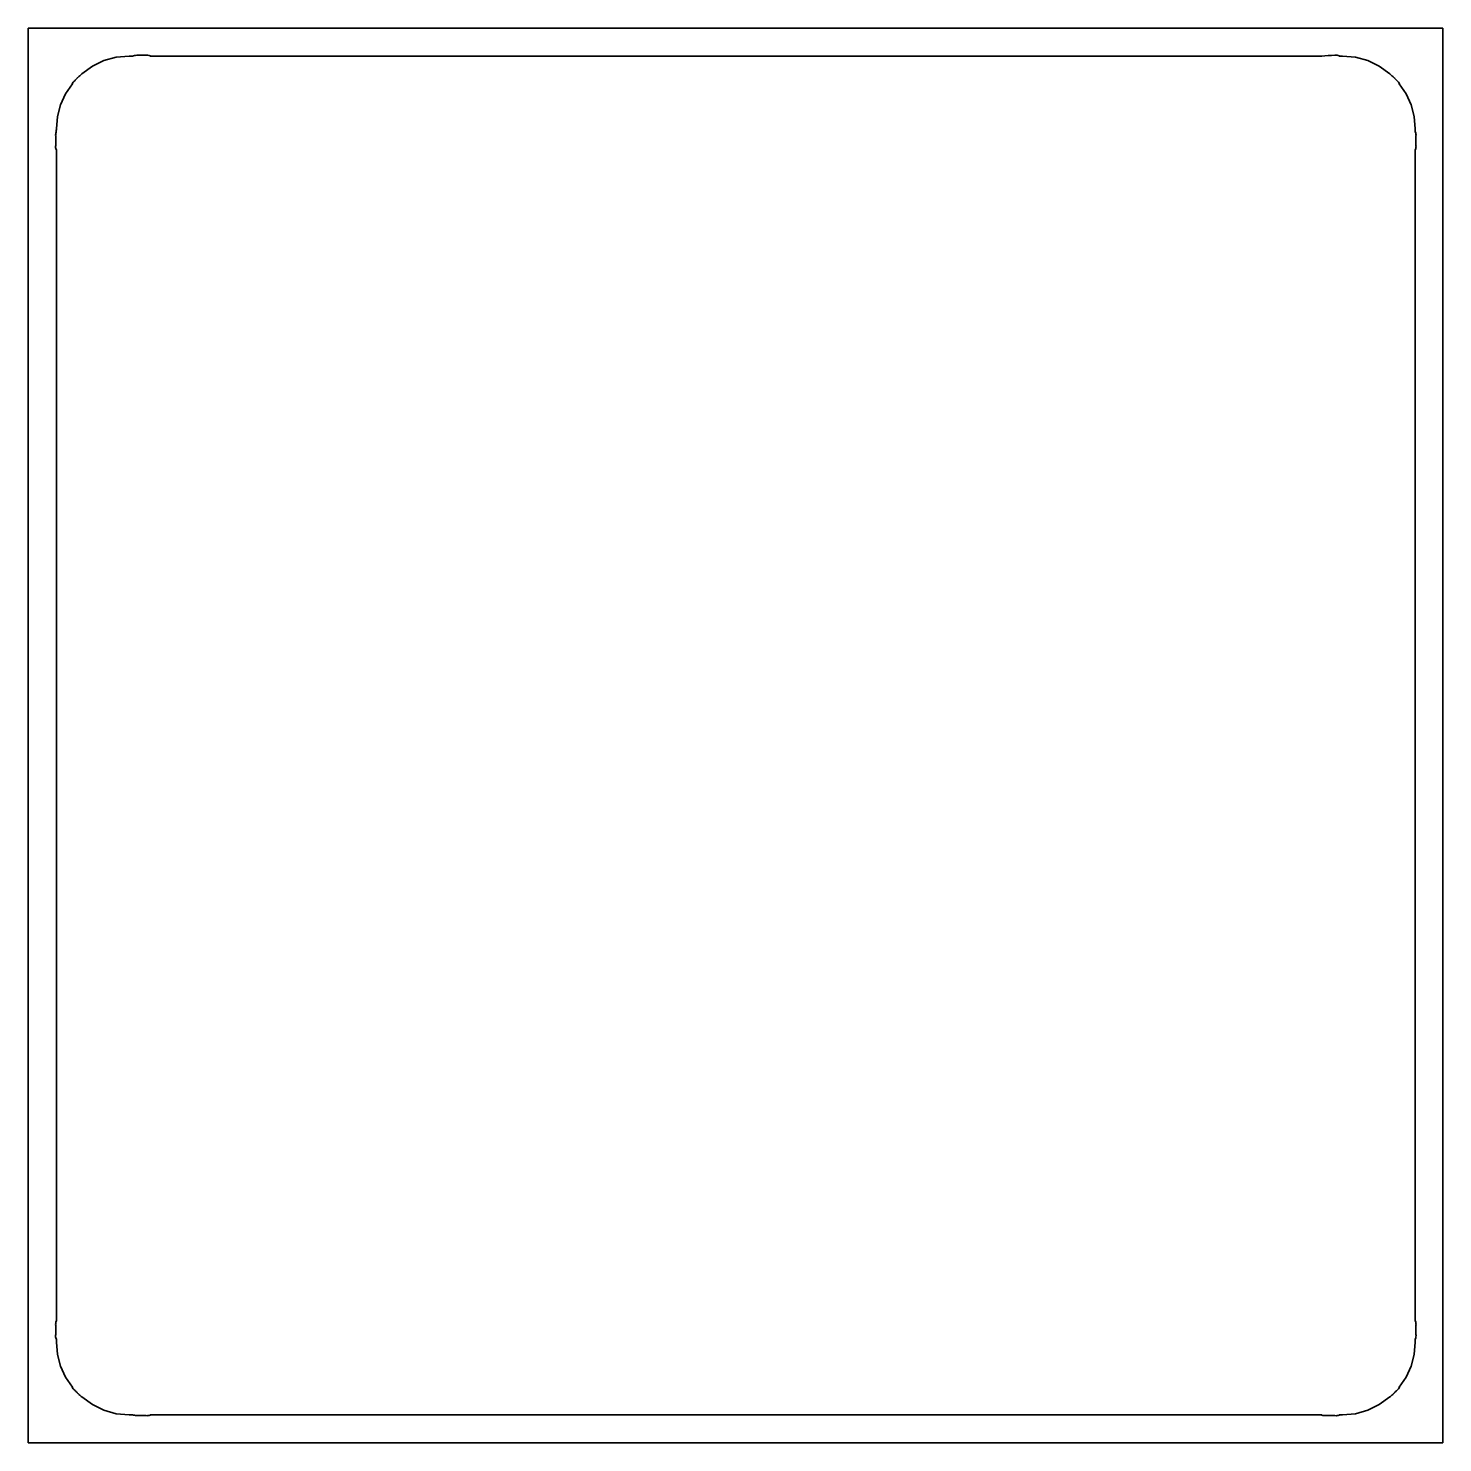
# Model space of a CAD drawing. Header units: millimetres. Extents: x -157 to 367, y -113 to 411.
import ezdxf

# ---------------------------------------------------------------- set-up
doc = ezdxf.new("R2010")
doc.units = ezdxf.units.MM
doc.header["$MEASUREMENT"] = 0
doc.layers.get('0').update_dxf_attribs({"lineweight": 0})
doc.layers.add('Safety', color=7, linetype='Continuous', lineweight=0)

msp = doc.modelspace()

# ---------------------------------------------------------------- linework, layer by layer
at = {"color": 1, "lineweight": 35, "true_color": 0xff0000}
msp.add_lwpolyline([(327.09, 400.5), (327.48, 400.51), (327.87, 400.49), (328.26, 400.43), (328.64, 400.33), (328.64, 400.31), (328.64, 400.28), (328.64, 400.25), (328.64, 400.22), (328.84, 400.22), (329.28, 400.22), (329.71, 400.22), (329.91, 400.22), (334.68, 399.8), (339.26, 398.53), (343.52, 396.44), (347.37, 393.59), (347.65, 393.36), (347.92, 393.13), (348.2, 392.9), (348.48, 392.67), (348.59, 392.58), (348.7, 392.49), (348.8, 392.4), (348.91, 392.31), (349, 392.2), (349.09, 392.09), (349.18, 391.98), (349.27, 391.87), (349.47, 391.67), (349.67, 391.48), (349.87, 391.28), (350.07, 391.08), (350.36, 390.81), (350.62, 390.52), (350.85, 390.2), (351.05, 389.86), (351.01, 389.88), (350.97, 389.89), (350.93, 389.91), (350.89, 389.93), (353.45, 386.21), (355.32, 382.14), (356.46, 377.81), (356.83, 373.31), (356.83, 373.11), (356.83, 372.67), (356.83, 372.24), (356.83, 372.04), (356.86, 372.04), (356.88, 372.04), (356.91, 372.04), (356.94, 372.04), (357.04, 371.66), (357.1, 371.27), (357.12, 370.88), (357.1, 370.48), (357.1, 369.64), (357.1, 368.79), (357.1, 367.95), (357.1, 367.11), (357.12, 366.71), (357.09, 366.32), (357.03, 365.93), (356.94, 365.55), (356.91, 365.55), (356.88, 365.55), (356.86, 365.55), (356.83, 365.55), (356.83, 257.04), (356.83, 148.52), (356.83, 40), (356.83, -68.51), (356.86, -68.51), (356.88, -68.51), (356.91, -68.51), (356.94, -68.51), (357.04, -68.89), (357.1, -69.28), (357.12, -69.68), (357.1, -70.07), (357.1, -70.91), (357.1, -71.76), (357.1, -72.6), (357.1, -73.44), (357.12, -73.84), (357.09, -74.23), (357.03, -74.62), (356.94, -75), (356.91, -75), (356.88, -75), (356.86, -75), (356.83, -75), (356.83, -75.2), (356.83, -75.63), (356.83, -76.07), (356.83, -76.27), (356.46, -80.77), (355.32, -85.1), (353.45, -89.17), (350.89, -92.89), (350.93, -92.87), (350.97, -92.85), (351.01, -92.84), (351.05, -92.82), (350.85, -93.16), (350.62, -93.48), (350.36, -93.77), (350.07, -94.04), (349.87, -94.24), (349.67, -94.44), (349.47, -94.64), (349.27, -94.83), (349.18, -94.94), (349.09, -95.05), (349, -95.16), (348.91, -95.27), (348.8, -95.36), (348.7, -95.45), (348.59, -95.54), (348.48, -95.63), (348.2, -95.86), (347.92, -96.09), (347.65, -96.32), (347.37, -96.55), (343.52, -99.4), (339.26, -101.49), (334.68, -102.76), (329.91, -103.19), (329.6, -103.19), (329.28, -103.19), (328.96, -103.19), (328.64, -103.19), (328.64, -103.21), (328.64, -103.24), (328.64, -103.27), (328.64, -103.29), (328.26, -103.4), (327.87, -103.47), (327.48, -103.49), (327.09, -103.46), (326.24, -103.46), (325.4, -103.46), (324.56, -103.46), (323.71, -103.46), (323.32, -103.48), (322.93, -103.46), (322.54, -103.4), (322.16, -103.29), (322.16, -103.27), (322.16, -103.24), (322.16, -103.21), (322.16, -103.19), (213.64, -103.19), (105.13, -103.19), (-3.39, -103.19), (-111.9, -103.19), (-111.9, -103.21), (-111.9, -103.24), (-111.9, -103.27), (-111.9, -103.29), (-112.28, -103.4), (-112.67, -103.47), (-113.06, -103.49), (-113.46, -103.46), (-114.3, -103.46), (-115.14, -103.46), (-115.99, -103.46), (-116.83, -103.46), (-117.22, -103.39), (-117.61, -103.32), (-118, -103.25), (-118.39, -103.19), (-118.59, -103.19), (-119.02, -103.19), (-119.46, -103.19), (-119.66, -103.19), (-124.43, -102.76), (-129, -101.49), (-133.27, -99.4), (-137.11, -96.55), (-137.39, -96.32), (-137.67, -96.09), (-137.95, -95.86), (-138.22, -95.63), (-138.33, -95.54), (-138.44, -95.45), (-138.55, -95.36), (-138.66, -95.27), (-138.75, -95.16), (-138.84, -95.05), (-138.93, -94.94), (-139.02, -94.83), (-139.22, -94.64), (-139.41, -94.44), (-139.61, -94.24), (-139.81, -94.04), (-140.1, -93.77), (-140.37, -93.48), (-140.6, -93.16), (-140.8, -92.82), (-140.76, -92.84), (-140.71, -92.85), (-140.67, -92.87), (-140.63, -92.89), (-143.2, -89.17), (-145.07, -85.1), (-146.2, -80.77), (-146.57, -76.27), (-146.57, -76.07), (-146.57, -75.63), (-146.57, -75.2), (-146.57, -75), (-146.6, -75), (-146.63, -75), (-146.66, -75), (-146.68, -75), (-146.79, -74.62), (-146.86, -74.23), (-146.88, -73.84), (-146.85, -73.44), (-146.85, -72.6), (-146.85, -71.76), (-146.85, -70.91), (-146.85, -70.07), (-146.87, -69.68), (-146.85, -69.28), (-146.78, -68.89), (-146.68, -68.51), (-146.66, -68.51), (-146.63, -68.51), (-146.6, -68.51), (-146.57, -68.51), (-146.57, 40), (-146.57, 148.52), (-146.57, 257.04), (-146.57, 365.55), (-146.6, 365.55), (-146.63, 365.55), (-146.66, 365.55), (-146.68, 365.55), (-146.79, 365.93), (-146.86, 366.32), (-146.88, 366.71), (-146.85, 367.11), (-146.85, 367.95), (-146.85, 368.79), (-146.85, 369.64), (-146.85, 370.48), (-146.87, 370.88), (-146.85, 371.27), (-146.78, 371.66), (-146.68, 372.04), (-146.66, 372.36), (-146.63, 372.67), (-146.6, 372.99), (-146.57, 373.31), (-146.2, 377.81), (-145.07, 382.14), (-143.2, 386.21), (-140.63, 389.93), (-140.67, 389.91), (-140.71, 389.89), (-140.76, 389.88), (-140.8, 389.86), (-140.6, 390.2), (-140.37, 390.52), (-140.1, 390.81), (-139.81, 391.08), (-139.61, 391.28), (-139.41, 391.48), (-139.22, 391.67), (-139.02, 391.87), (-138.93, 391.98), (-138.84, 392.09), (-138.75, 392.2), (-138.66, 392.31), (-138.55, 392.4), (-138.44, 392.49), (-138.33, 392.58), (-138.22, 392.67), (-137.95, 392.9), (-137.67, 393.13), (-137.39, 393.36), (-137.11, 393.59), (-133.27, 396.44), (-129, 398.53), (-124.43, 399.8), (-119.66, 400.22), (-119.46, 400.22), (-119.02, 400.22), (-118.59, 400.22), (-118.39, 400.22), (-118, 400.29), (-117.61, 400.36), (-117.22, 400.43), (-116.83, 400.5), (-115.99, 400.5), (-115.14, 400.5), (-114.3, 400.5), (-113.46, 400.5), (-113.06, 400.51), (-112.67, 400.49), (-112.28, 400.43), (-111.9, 400.33), (-111.9, 400.31), (-111.9, 400.28), (-111.9, 400.25), (-111.9, 400.22), (-3.39, 400.22), (105.13, 400.22), (213.64, 400.22), (322.16, 400.22), (323.39, 400.29), (324.62, 400.36), (325.85, 400.43)], close=True, dxfattribs=at)
at = {"layer": 'Safety', "color": 1, "lineweight": 35, "true_color": 0xff0000}
msp.add_lwpolyline([(367, -113.5), (-157, -113.5), (-157, 410.5), (367, 410.5)], close=True, dxfattribs=at)

doc.saveas('drawing.dxf')
